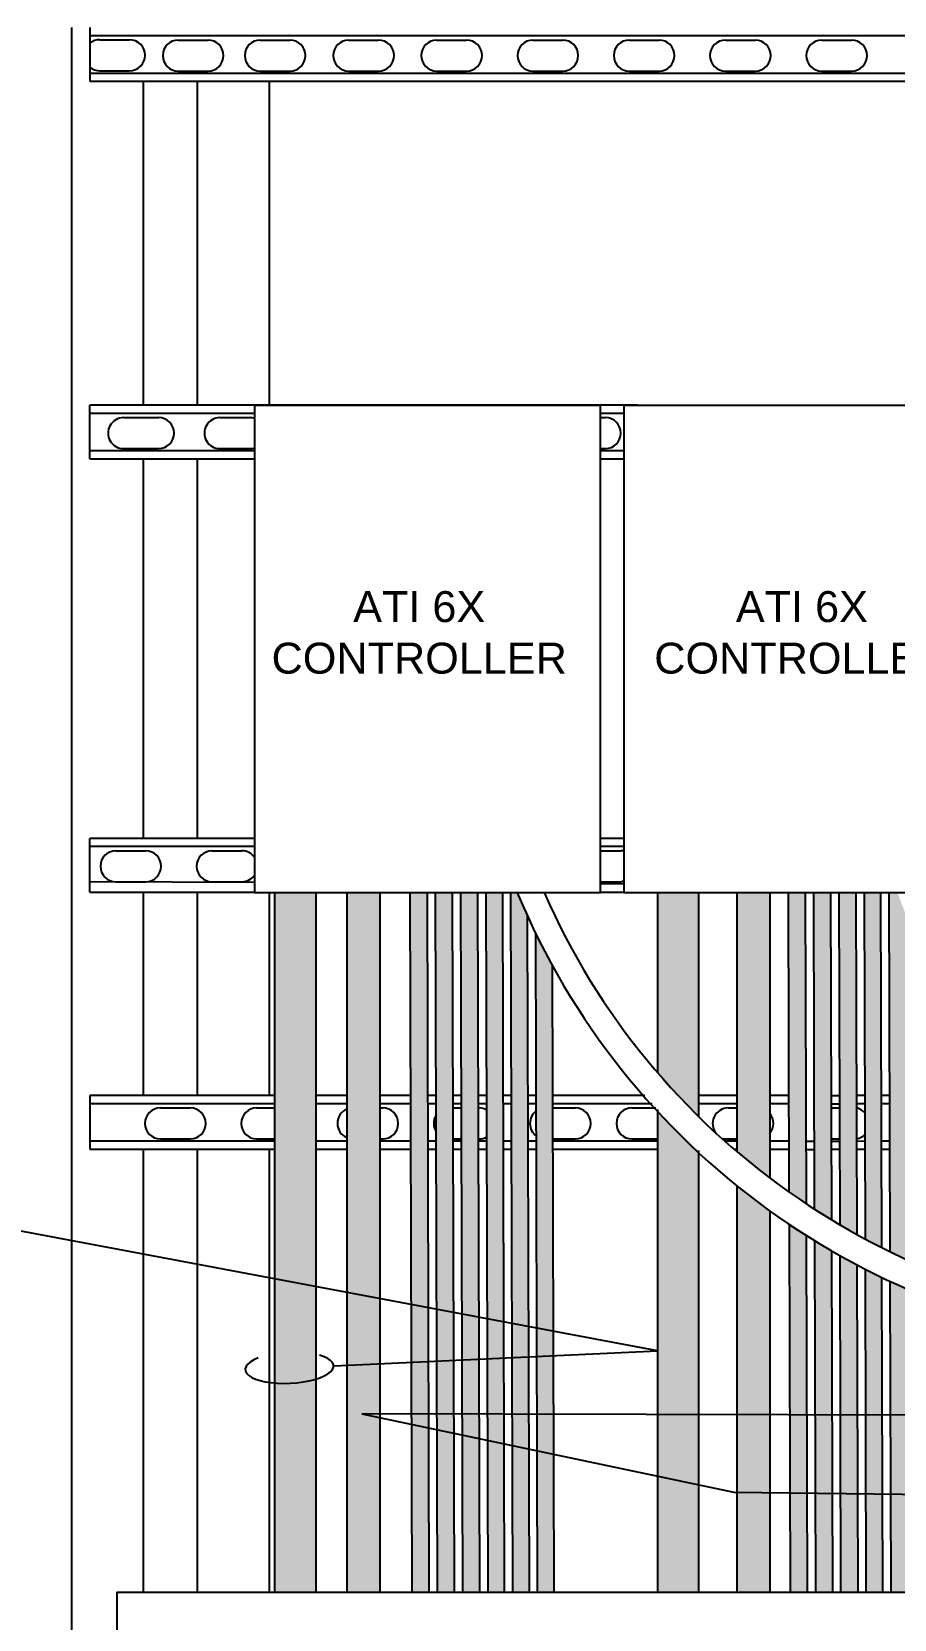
# Model space of a CAD drawing. Header units: feet. Extents: x -4 to 2246, y -9 to 1440.
# Drawn here: x 2136.63 to 2139.89, y 1383.1 to 1389.1 of the extents above; entities that cross this region are included whole.
import ezdxf
from ezdxf import colors
from ezdxf.entities.mleader import LeaderData, LeaderLine
from ezdxf.math import Vec2, Vec3

# ---------------------------------------------------------------- set-up
doc = ezdxf.new("R2010")
doc.units = ezdxf.units.FT
doc.header["$MEASUREMENT"] = 0
for name, color, linetype in [('9417_1-3$0$M25-UNISTRUT', 94, 'Continuous'), ('9417_1-3$0$UNISTRUT', 94, 'Continuous'), ('E-LV-EQUP', 211, 'Continuous'), ('E-POSTS', 4, 'Continuous'), ('EQUIPMENT_CON', 150, 'Continuous'), ('G-ANNO-TEXT', 1, 'Continuous')]:
    doc.layers.add(name, color=color, linetype=linetype)
doc.styles.add('NEI-A', font='arial.ttf')

# ---------------------------------------------------------------- blocks, each defined once
blk = doc.blocks.new('Equipment Callout Arrowhead .75')
at = {"color": 0}
blk.add_ellipse((-0.248, 0), major_axis=(0.743, 0), ratio=0.350959, start_param=-0.80282, end_param=3.944413, dxfattribs=at)

msp = doc.modelspace()

# ---------------------------------------------------------------- hatches: boundary and pattern name
at = {"transparency": 33554503}
h = msp.add_hatch(color=256, dxfattribs=at)
h.dxf.hatch_style = 1
edge = h.paths.add_edge_path()
edge.add_arc((2140.471438, 1386.16744), 1.850026, 230.4497157, 235.2926447, ccw=False)
edge.add_line((2139.293424, 1384.740947), (2139.293424, 1383.205156))
edge.add_line((2139.293424, 1383.205156), (2139.41806, 1383.205156))
edge.add_line((2139.41806, 1383.205156), (2139.41806, 1384.646587))
edge = h.paths.add_edge_path()
edge.add_arc((2141.646539, 1386.496354), 1.869832, 236.277062, 240.7565867, ccw=False)
edge.add_line((2140.608451, 1384.941155), (2140.608451, 1384.259006))
edge.add_arc((2141.058445, 1386.944468), 2.722903, 260.4875061, 263.1373714)
edge.add_line((2140.733087, 1384.241073), (2140.733087, 1384.864828))
edge = h.paths.add_edge_path()
edge.add_arc((2141.064966, 1386.960615), 2.84353, 260.7614578, 263.2975279, ccw=False)
edge.add_line((2140.608451, 1384.15397), (2140.608451, 1383.205156))
edge.add_line((2140.608451, 1383.205156), (2140.733087, 1383.205156))
edge.add_line((2140.733087, 1383.205156), (2140.733087, 1384.136519))
h.paths.add_polyline_path([(2141.274327, 1382.664216), (2141.025054, 1382.664216), (2141.025054, 1379.772967), (2141.274327, 1379.772967)])
h.paths.add_polyline_path([(2141.658221, 1382.664216), (2141.408948, 1382.664216), (2141.408948, 1379.772967), (2141.658221, 1379.772967)])
edge = h.paths.add_edge_path()
edge.add_arc((2141.120058, 1386.802366), 2.669779, 293.1867956, 296.1303163, ccw=False)
edge.add_line((2142.17123, 1384.348235), (2142.17123, 1383.205156))
edge.add_line((2142.17123, 1383.205156), (2142.295867, 1383.205156))
edge.add_line((2142.295867, 1383.205156), (2142.295867, 1384.405452))
edge = h.paths.add_edge_path()
edge.add_arc((2141.058445, 1386.944468), 2.81638, 319.6222499, 322.6465246, ccw=False)
edge.add_line((2143.203935, 1385.119949), (2143.208968, 1383.205156))
edge.add_line((2143.208968, 1383.205156), (2143.302719, 1383.205156))
edge.add_line((2143.302719, 1383.205156), (2143.297207, 1385.235684))
h.paths.add_polyline_path([(2143.015741, 1382.664501), (2142.922264, 1382.664501), (2142.927775, 1379.773252), (2143.021253, 1379.773252)])
h.paths.add_polyline_path([(2147.827128, 1385.503747), (2147.702605, 1385.503747), (2147.702492, 1383.205156), (2147.827128, 1383.205156)])
edge = h.paths.add_edge_path()
edge.add_arc((2141.630294, 1386.478468), 1.841052, 287.0867315, 291.1934197, ccw=False)
edge.add_line((2142.17123, 1384.718678), (2142.17123, 1384.45933))
edge.add_arc((2141.058445, 1386.944468), 2.722903, 294.1216956, 297.0295179)
edge.add_line((2142.295867, 1384.518981), (2142.295867, 1384.761935))
edge = h.paths.add_edge_path()
edge.add_arc((2141.569962, 1386.236591), 1.034564, 305.5336329, 314.5597939, ccw=False)
edge.add_line((2142.17123, 1385.394689), (2142.17123, 1384.816721))
edge.add_arc((2141.630294, 1386.478468), 1.747575, 288.0312269, 292.3866522)
edge.add_line((2142.295867, 1384.8626), (2142.295867, 1385.499445))
edge = h.paths.add_edge_path()
edge.add_arc((2141.073249, 1386.097274), 1.01029, 242.6087585, 250.3508243)
edge.add_line((2140.733529, 1385.145814), (2140.733087, 1384.978789))
edge.add_arc((2141.630294, 1386.478468), 1.747575, 234.2167222, 239.1093486, ccw=False)
edge.add_line((2140.608451, 1385.060775), (2140.608451, 1385.200252))
edge = h.paths.add_edge_path()
edge.add_line((2140.735644, 1385.945946), (2140.608451, 1385.945946))
edge.add_line((2140.608451, 1385.945946), (2140.608451, 1385.284654))
edge.add_arc((2141.069411, 1386.082335), 0.921292, 239.9774209, 248.6322812)
edge.add_line((2140.733736, 1385.224371), (2140.735644, 1385.945946))
edge = h.paths.add_edge_path()
edge.add_line((2139.149362, 1385.847656), (2138.993566, 1385.847656))
edge.add_line((2138.993566, 1385.847656), (2138.993566, 1385.16951))
edge.add_arc((2141.058445, 1386.944468), 2.722903, 220.6821718, 225.4830311)
edge.add_line((2139.149362, 1385.002921), (2139.149362, 1385.847656))
edge = h.paths.add_edge_path()
edge.add_line((2139.41806, 1385.847656), (2139.293424, 1385.847656))
edge.add_line((2139.293424, 1385.847656), (2139.293424, 1384.871089))
edge.add_arc((2141.058445, 1386.944468), 2.722903, 229.5929887, 232.9551713)
edge.add_line((2139.41806, 1384.771144), (2139.41806, 1385.847656))
h = msp.add_hatch(color=256, dxfattribs=at)
h.dxf.hatch_style = 1
h.paths.add_polyline_path([(2137.703687, 1382.664216), (2137.547891, 1382.664216), (2137.547891, 1379.772967), (2137.703687, 1379.772967)])
h.paths.add_polyline_path([(2139.149362, 1382.664216), (2138.993566, 1382.664216), (2138.993566, 1379.772967), (2139.149362, 1379.772967)])
edge = h.paths.add_edge_path()
edge.add_arc((2141.058445, 1386.944468), 2.81638, 222.8473988, 227.324149, ccw=False)
edge.add_line((2138.993566, 1385.029194), (2138.993566, 1383.205156))
edge.add_line((2138.993566, 1383.205156), (2139.149362, 1383.205156))
edge.add_line((2139.149362, 1383.205156), (2139.149362, 1384.873864))
h.paths.add_polyline_path([(2137.944999, 1385.847656), (2137.820362, 1385.847656), (2137.820362, 1383.205156), (2137.944999, 1383.205156)])
h.paths.add_polyline_path([(2137.703687, 1385.847656), (2137.547891, 1385.847656), (2137.547891, 1383.205156), (2137.703687, 1383.205156)])
h = msp.add_hatch(color=256, dxfattribs=at)
h.dxf.hatch_style = 1
h.paths.add_polyline_path([(2138.133368, 1382.664216), (2138.068899, 1382.664216), (2138.076747, 1379.772967), (2138.141216, 1379.772967)])
h.paths.add_polyline_path([(2138.228996, 1382.664216), (2138.164527, 1382.664216), (2138.172375, 1379.772967), (2138.236844, 1379.772967)])
h.paths.add_polyline_path([(2138.324625, 1382.664216), (2138.260156, 1382.664216), (2138.268004, 1379.772967), (2138.332473, 1379.772967)])
h.paths.add_polyline_path([(2138.418102, 1382.664216), (2138.355784, 1382.664216), (2138.363632, 1379.772967), (2138.425951, 1379.772967)])
h.paths.add_polyline_path([(2138.51158, 1382.664216), (2138.449262, 1382.664216), (2138.45711, 1379.772967), (2138.519428, 1379.772967)])
h.paths.add_polyline_path([(2138.605058, 1382.664216), (2138.542739, 1382.664216), (2138.550587, 1379.772967), (2138.612906, 1379.772967)])
edge = h.paths.add_edge_path()
edge.add_arc((2141.058445, 1386.944468), 2.81638, 206.3460734, 209.0860063, ccw=False)
edge.add_line((2138.534603, 1385.694581), (2138.541271, 1383.205156))
edge.add_line((2138.541271, 1383.205156), (2138.60359, 1383.205156))
edge.add_line((2138.60359, 1383.205156), (2138.597236, 1385.575363))
edge = h.paths.add_edge_path()
edge.add_arc((2141.194885, 1387.005456), 2.965817, 202.9782437, 204.8312866, ccw=False)
edge.add_line((2138.464396, 1385.847656), (2138.440613, 1385.847652))
edge.add_line((2138.440613, 1385.847652), (2138.447793, 1383.205156))
edge.add_line((2138.447793, 1383.205156), (2138.510112, 1383.205156))
edge.add_line((2138.510112, 1383.205156), (2138.503262, 1385.759968))
h.paths.add_polyline_path([(2138.409461, 1385.847656), (2138.347143, 1385.847656), (2138.354316, 1383.205156), (2138.416634, 1383.205156)])
h.paths.add_polyline_path([(2138.315983, 1385.847656), (2138.251514, 1385.847656), (2138.258687, 1383.205156), (2138.323156, 1383.205156)])
h.paths.add_polyline_path([(2138.220355, 1385.847656), (2138.155886, 1385.847656), (2138.163059, 1383.205156), (2138.227528, 1383.205156)])
h.paths.add_polyline_path([(2138.124727, 1385.847656), (2138.060258, 1385.847656), (2138.067431, 1383.205156), (2138.1319, 1383.205156)])
h = msp.add_hatch(color=256, dxfattribs=at)
h.dxf.hatch_style = 1
h.paths.add_polyline_path([(2139.562055, 1382.664216), (2139.497586, 1382.664216), (2139.505434, 1379.772967), (2139.569903, 1379.772967)])
h.paths.add_polyline_path([(2139.657683, 1382.664216), (2139.593214, 1382.664216), (2139.601062, 1379.772967), (2139.665531, 1379.772967)])
h.paths.add_polyline_path([(2139.753311, 1382.664216), (2139.688842, 1382.664216), (2139.69669, 1379.772967), (2139.761159, 1379.772967)])
h.paths.add_polyline_path([(2139.846789, 1382.664216), (2139.784471, 1382.664216), (2139.792319, 1379.772967), (2139.854637, 1379.772967)])
h.paths.add_polyline_path([(2139.940267, 1382.664216), (2139.877948, 1382.664216), (2139.885796, 1379.772967), (2139.948115, 1379.772967)])
h.paths.add_polyline_path([(2140.033744, 1382.664216), (2139.971426, 1382.664216), (2139.979274, 1379.772967), (2140.041593, 1379.772967)])
edge = h.paths.add_edge_path()
edge.add_arc((2141.05792, 1386.926821), 2.809086, 236.1289938, 237.7012333)
edge.add_line((2139.556929, 1384.552375), (2139.560586, 1383.205156))
edge.add_line((2139.560586, 1383.205156), (2139.496117, 1383.205156))
edge.add_line((2139.496117, 1383.205156), (2139.492346, 1384.594452))
edge = h.paths.add_edge_path()
edge.add_arc((2141.05792, 1386.926821), 2.809086, 238.4513026, 239.984406)
edge.add_line((2139.652715, 1384.494463), (2139.656215, 1383.205156))
edge.add_line((2139.656215, 1383.205156), (2139.591746, 1383.205156))
edge.add_line((2139.591746, 1383.205156), (2139.588141, 1384.532929))
edge = h.paths.add_edge_path()
edge.add_arc((2141.05792, 1386.926821), 2.809086, 240.7168336, 242.2158389)
edge.add_line((2139.748487, 1384.441595), (2139.751843, 1383.205156))
edge.add_line((2139.751843, 1383.205156), (2139.687374, 1383.205156))
edge.add_line((2139.687374, 1383.205156), (2139.683922, 1384.476699))
edge = h.paths.add_edge_path()
edge.add_arc((2141.05792, 1386.926821), 2.809086, 242.9328693, 244.3533641)
edge.add_line((2139.842092, 1384.394484), (2139.845321, 1383.205156))
edge.add_line((2139.845321, 1383.205156), (2139.783002, 1383.205156))
edge.add_line((2139.783002, 1383.205156), (2139.77969, 1384.425403))
edge = h.paths.add_edge_path()
edge.add_arc((2141.060111, 1386.943866), 2.724185, 244.1655589, 245.6161053)
edge.add_line((2139.935436, 1384.462679), (2139.931949, 1385.766519))
edge.add_arc((2143.327638, 1387.122349), 3.656361, 200.4031456, 201.7658327, ccw=False)
edge.add_line((2139.900666, 1385.847656), (2139.8693, 1385.847652))
edge.add_line((2139.8693, 1385.847652), (2139.872987, 1384.491944))
edge = h.paths.add_edge_path()
edge.add_arc((2141.05792, 1386.926821), 2.809086, 245.0572099, 246.4540215)
edge.add_line((2139.935733, 1384.35162), (2139.938798, 1383.205156))
edge.add_line((2139.938798, 1383.205156), (2139.87648, 1383.205156))
edge.add_line((2139.87648, 1383.205156), (2139.873292, 1384.37974))
edge = h.paths.add_edge_path()
edge.add_arc((2141.060111, 1386.943866), 2.724185, 246.3343414, 247.7593371)
edge.add_line((2140.029013, 1384.422354), (2140.025922, 1385.575363))
edge.add_arc((2142.487132, 1386.944468), 2.81638, 206.3460734, 209.0860063, ccw=False)
edge.add_line((2139.963289, 1385.694581), (2139.966626, 1384.448776))
edge = h.paths.add_edge_path()
edge.add_arc((2141.05792, 1386.926821), 2.809086, 247.1461593, 248.5201726)
edge.add_line((2140.029307, 1384.312835), (2140.032276, 1383.205156))
edge.add_line((2140.032276, 1383.205156), (2139.969958, 1383.205156))
edge.add_line((2139.969958, 1383.205156), (2139.966922, 1384.338252))
edge = h.paths.add_edge_path()
edge.add_line((2139.553413, 1385.847656), (2139.488944, 1385.847656))
edge.add_line((2139.488944, 1385.847656), (2139.492015, 1384.716253))
edge.add_arc((2141.060111, 1386.943866), 2.724185, 234.8569291, 236.5018048)
edge.add_line((2139.556604, 1384.672159), (2139.553413, 1385.847656))
edge = h.paths.add_edge_path()
edge.add_line((2139.649042, 1385.847656), (2139.584573, 1385.847656))
edge.add_line((2139.584573, 1385.847656), (2139.587819, 1384.651806))
edge.add_arc((2141.060111, 1386.943866), 2.724185, 237.2855566, 238.8857082)
edge.add_line((2139.652397, 1384.611587), (2139.649042, 1385.847656))
edge = h.paths.add_edge_path()
edge.add_line((2139.74467, 1385.847656), (2139.680201, 1385.847656))
edge.add_line((2139.680201, 1385.847656), (2139.683607, 1384.593032))
edge.add_arc((2141.060111, 1386.943866), 2.724185, 239.6493678, 241.2108028)
edge.add_line((2139.748175, 1384.556397), (2139.74467, 1385.847656))
edge = h.paths.add_edge_path()
edge.add_line((2139.838148, 1385.847656), (2139.775829, 1385.847656))
edge.add_line((2139.775829, 1385.847656), (2139.77938, 1384.539513))
edge.add_arc((2141.060111, 1386.943866), 2.724185, 241.9570297, 243.4341855)
edge.add_line((2139.841786, 1384.507297), (2139.838148, 1385.847656))

# ---------------------------------------------------------------- linework, layer by layer
at = {"layer": '9417_1-3$0$M25-UNISTRUT'}
for p, q in [((2140.196964, 1389.083521), (2136.85004, 1389.083521)), ((2138.91864, 1387.688625), (2136.85004, 1387.688625)), ((2137.472965, 1387.657466), (2136.85004, 1387.657466)), ((2136.85004, 1385.081633), (2136.85004, 1384.879099))]:
    msp.add_line(p, q, dxfattribs=at)
for points in [[(2136.849275, 1388.943305), (2140.196964, 1388.943305)], [(2136.85004, 1388.912146), (2140.196964, 1388.912146)], [(2137.255109, 1388.912146), (2137.255109, 1387.688625)], [(2138.868057, 1387.657466), (2138.777876, 1387.657466)], [(2136.85004, 1387.517249), (2137.472965, 1387.517249)], [(2138.777876, 1387.517249), (2138.868057, 1387.517249)], [(2136.85004, 1387.48609), (2137.472965, 1387.48609)], [(2137.255109, 1387.48609), (2137.255109, 1386.052771)], [(2138.777876, 1387.48609), (2138.868057, 1387.48609)], [(2137.472965, 1386.052771), (2136.85004, 1386.052771)], [(2137.472965, 1386.021612), (2136.85004, 1386.021612)], [(2138.868057, 1386.052771), (2138.777876, 1386.052771)], [(2138.868057, 1386.021612), (2138.777876, 1386.021612)], [(2136.85004, 1385.889766), (2137.472965, 1385.887574)], [(2136.85004, 1385.850236), (2137.472965, 1385.850236)], [(2137.255109, 1385.850236), (2137.255109, 1385.081633)], [(2138.777876, 1385.881809), (2138.868057, 1385.881576)], [(2138.777876, 1385.850236), (2138.868057, 1385.850236)], [(2137.547891, 1385.081633), (2136.85004, 1385.081633)], [(2137.547891, 1385.050474), (2136.85004, 1385.050474)], [(2137.820362, 1385.081633), (2137.703687, 1385.081633)], [(2137.820362, 1385.050474), (2137.703687, 1385.050474)], [(2138.062336, 1385.081909), (2137.944999, 1385.081633)], [(2138.062421, 1385.05075), (2137.944999, 1385.050474)], [(2138.157965, 1385.081633), (2138.126806, 1385.081633)], [(2138.15805, 1385.050474), (2138.126891, 1385.050474)], [(2138.253594, 1385.081633), (2138.222434, 1385.081633)], [(2138.253678, 1385.050474), (2138.222519, 1385.050474)], [(2138.349222, 1385.081633), (2138.318063, 1385.081633)], [(2138.349307, 1385.050474), (2138.318147, 1385.050474)], [(2138.4427, 1385.081633), (2138.411541, 1385.081633)], [(2138.442784, 1385.050474), (2138.411625, 1385.050474)], [(2138.536244, 1385.081633), (2138.505081, 1385.081633)], [(2138.536328, 1385.050474), (2138.505165, 1385.050474)], [(2138.946137, 1385.081633), (2138.598559, 1385.081633)], [(2138.97403, 1385.050474), (2138.598643, 1385.050474)], [(2139.293424, 1385.081633), (2139.149362, 1385.081633)], [(2139.293424, 1385.050474), (2139.149362, 1385.050474)], [(2139.491023, 1385.081831), (2139.41806, 1385.081633)], [(2139.491108, 1385.050605), (2139.41806, 1385.050474)], [(2139.777909, 1385.081672), (2139.74675, 1385.081587)], [(2139.777993, 1385.050513), (2139.746834, 1385.050649)], [(2139.871386, 1385.081672), (2139.840227, 1385.081587)], [(2139.871471, 1385.050428), (2139.840312, 1385.050344)], [(2136.85004, 1384.910258), (2137.547891, 1384.910258)], [(2136.85004, 1384.879099), (2137.547891, 1384.879099)], [(2137.255109, 1384.879099), (2137.255109, 1383.205156)], [(2137.703687, 1384.910258), (2137.820362, 1384.910258)], [(2137.703687, 1384.879099), (2137.820362, 1384.879099)], [(2137.944999, 1384.910258), (2138.062801, 1384.910578)], [(2137.944999, 1384.879099), (2138.062886, 1384.879419)], [(2138.127271, 1384.910258), (2138.158431, 1384.910258)], [(2138.127356, 1384.879099), (2138.158515, 1384.879099)], [(2138.2229, 1384.910258), (2138.254059, 1384.910258)], [(2138.222984, 1384.879099), (2138.254143, 1384.879099)], [(2138.318528, 1384.910258), (2138.349687, 1384.910258)], [(2138.318613, 1384.879099), (2138.349772, 1384.879099)], [(2138.412006, 1384.910258), (2138.443165, 1384.910258)], [(2138.41209, 1384.879099), (2138.44325, 1384.879099)], [(2138.50554, 1384.910258), (2138.536704, 1384.910258)], [(2138.505624, 1384.879099), (2138.536787, 1384.879099)], [(2138.599019, 1384.910258), (2138.993566, 1384.910258)], [(2138.599102, 1384.879099), (2138.993566, 1384.879099)], [(2139.24842, 1384.910258), (2139.293424, 1384.910258)], [(2139.284057, 1384.879099), (2139.293424, 1384.879099)], [(2139.41806, 1384.910258), (2139.491488, 1384.91039)], [(2139.41806, 1384.879099), (2139.491573, 1384.879231)], [(2139.55596, 1384.909355), (2139.587119, 1384.909439)], [(2139.556045, 1384.87828), (2139.587204, 1384.87828)], [(2139.651588, 1384.909614), (2139.682747, 1384.909699)], [(2139.651672, 1384.87854), (2139.682832, 1384.87854)], [(2139.747216, 1384.909874), (2139.778375, 1384.909958)], [(2139.7473, 1384.878799), (2139.778459, 1384.878799)], [(2139.840693, 1384.910128), (2139.871852, 1384.910212)], [(2139.840777, 1384.879053), (2139.871936, 1384.879053)]]:
    msp.add_lwpolyline(points, dxfattribs=at)
at = {"layer": '9417_1-3$0$UNISTRUT'}
for p, q in [((2136.85004, 1389.11468), (2136.85004, 1388.912146)), ((2136.886949, 1389.068888), (2136.999649, 1389.068888)), ((2137.183627, 1389.06782), (2137.296326, 1389.06782)), ((2137.493211, 1389.06782), (2137.60591, 1389.06782)), ((2137.827664, 1389.06782), (2137.940363, 1389.06782)), ((2138.160214, 1389.06782), (2138.272913, 1389.06782)), ((2138.523792, 1389.06782), (2138.636492, 1389.06782)), ((2138.887371, 1389.06782), (2139.000071, 1389.06782)), ((2139.25095, 1389.06782), (2139.36365, 1389.06782)), ((2139.614529, 1389.06782), (2139.727229, 1389.06782)), ((2136.886949, 1388.951924), (2136.999649, 1388.951924)), ((2137.183627, 1388.950856), (2137.296326, 1388.950856)), ((2137.493211, 1388.950856), (2137.60591, 1388.950856)), ((2137.827664, 1388.950856), (2137.940363, 1388.950856)), ((2138.160214, 1388.950856), (2138.272913, 1388.950856)), ((2138.523792, 1388.950856), (2138.636492, 1388.950856)), ((2138.887371, 1388.950856), (2139.000071, 1388.950856)), ((2139.25095, 1388.950856), (2139.36365, 1388.950856)), ((2139.614529, 1388.950856), (2139.727229, 1388.950856)), ((2137.052575, 1387.688625), (2137.052575, 1388.912146)), ((2136.85004, 1387.48609), (2136.85004, 1387.688625)), ((2136.977234, 1387.641765), (2137.109448, 1387.641765)), ((2137.340813, 1387.641765), (2137.453512, 1387.641765)), ((2138.777876, 1387.641765), (2138.797261, 1387.641765)), ((2136.977234, 1387.524801), (2137.109448, 1387.524801)), ((2137.340813, 1387.524801), (2137.453512, 1387.524801)), ((2138.777876, 1387.524801), (2138.797261, 1387.524801)), ((2137.052575, 1386.052771), (2137.052575, 1387.48609)), ((2136.85004, 1385.850236), (2136.85004, 1386.052771)), ((2136.947995, 1386.005911), (2137.060694, 1386.005911)), ((2137.311574, 1386.005911), (2137.424273, 1386.005911)), ((2138.777876, 1386.005911), (2138.857187, 1386.005911)), ((2136.947995, 1385.888947), (2137.060694, 1385.888947)), ((2137.311574, 1385.888947), (2137.424273, 1385.888947)), ((2138.777876, 1385.888947), (2138.857187, 1385.888947)), ((2137.052575, 1385.081633), (2137.052575, 1385.850236)), ((2139.651121, 1385.081633), (2139.682281, 1385.081412)), ((2139.651206, 1385.050474), (2139.682365, 1385.050253)), ((2137.116356, 1385.034773), (2137.229056, 1385.034773)), ((2137.479935, 1385.034773), (2137.547891, 1385.034773)), ((2137.944999, 1385.034773), (2137.956213, 1385.034773)), ((2138.222562, 1385.034773), (2138.253721, 1385.034773)), ((2138.31819, 1385.034773), (2138.319792, 1385.034773)), ((2138.598685, 1385.034773), (2138.683371, 1385.034773)), ((2138.89727, 1385.034773), (2138.988405, 1385.034773)), ((2139.260848, 1385.034773), (2139.293424, 1385.034773)), ((2139.651248, 1385.034846), (2139.682408, 1385.034625)), ((2137.052575, 1383.205156), (2137.052575, 1384.879099)), ((2137.116356, 1384.917809), (2137.229056, 1384.917809)), ((2137.479935, 1384.917809), (2137.547891, 1384.917809)), ((2137.944999, 1384.917809), (2137.956213, 1384.917809)), ((2138.222879, 1384.917809), (2138.254038, 1384.917809)), ((2138.318507, 1384.917809), (2138.319792, 1384.917809)), ((2138.598998, 1384.917809), (2138.683371, 1384.917809)), ((2138.89727, 1384.917809), (2138.993566, 1384.917809)), ((2139.239969, 1384.917809), (2139.293424, 1384.917809)), ((2139.651566, 1384.917577), (2139.682725, 1384.917662))]:
    msp.add_line(p, q, dxfattribs=at)
for centre, radius, start, end in [((2136.886949, 1389.010406), 0.058482, 90, 129.1319742), ((2136.999649, 1389.010406), 0.058482, 270, 90), ((2137.183627, 1389.009338), 0.058482, 90, 270), ((2137.296326, 1389.009338), 0.058482, 270, 90), ((2137.493211, 1389.009338), 0.058482, 90, 270), ((2137.60591, 1389.009338), 0.058482, 270, 90), ((2137.827664, 1389.009338), 0.058482, 90, 270), ((2137.940363, 1389.009338), 0.058482, 270, 90), ((2138.160214, 1389.009338), 0.058482, 90, 270), ((2138.272913, 1389.009338), 0.058482, 270, 90), ((2138.523792, 1389.009338), 0.058482, 90, 270), ((2138.636492, 1389.009338), 0.058482, 270, 90), ((2138.887371, 1389.009338), 0.058482, 90, 270), ((2139.000071, 1389.009338), 0.058482, 270, 90), ((2139.25095, 1389.009338), 0.058482, 90, 270), ((2139.36365, 1389.009338), 0.058482, 270, 90), ((2139.614529, 1389.009338), 0.058482, 90, 270), ((2139.727229, 1389.009338), 0.058482, 270, 90), ((2136.886949, 1389.010406), 0.058482, 230.8680258, 270), ((2136.977234, 1387.583283), 0.058482, 90, 270.0000011), ((2137.109448, 1387.583283), 0.058482, 270, 90), ((2137.340813, 1387.583283), 0.058482, 90, 270.0000011), ((2137.453512, 1387.583283), 0.058482, 70.5722464, 90), ((2138.797261, 1387.583283), 0.058482, 270, 90), ((2137.453512, 1387.583283), 0.058482, 270, 289.4277536), ((2136.947995, 1385.947429), 0.058482, 90, 270), ((2137.060694, 1385.947429), 0.058482, 270, 90), ((2137.311574, 1385.947429), 0.058482, 90, 270), ((2137.424273, 1385.947429), 0.058482, 33.6348288, 90), ((2138.857187, 1385.947429), 0.058482, 79.2875366, 90), ((2137.424273, 1385.947429), 0.058482, 270, 326.3651712), ((2138.839313, 1385.952831), 0.066211, 285.2326391, 295.7302698), ((2137.116356, 1384.976291), 0.058482, 90, 270), ((2137.229056, 1384.976291), 0.058482, 270, 90), ((2137.479935, 1384.976291), 0.058482, 90, 270), ((2137.843514, 1384.976291), 0.058482, 113.3202814, 246.6797186), ((2137.956213, 1384.976291), 0.058482, 270, 89.9999637), ((2138.207093, 1384.976291), 0.058482, 146.7867754, 213.5242753), ((2138.319792, 1384.976291), 0.058482, 59.6172089, 90), ((2138.570671, 1384.976291), 0.058482, 125.8751749, 234.431782), ((2138.683371, 1384.976291), 0.058482, 270, 90), ((2138.89727, 1384.976291), 0.058482, 90, 270), ((2139.260848, 1384.976291), 0.058482, 90, 220.3816112), ((2139.373548, 1384.976291), 0.058482, 319.5633217, 40.4366783), ((2139.732966, 1384.978424), 0.058066, 36.975714, 76.13902), ((2139.727719, 1384.990903), 0.075617, 284.9244544, 311.2050607), ((2138.319792, 1384.976291), 0.058482, 270, 300.6938419)]:
    msp.add_arc(centre, radius, start, end, dxfattribs=at)
at = {"layer": 'E-LV-EQUP'}
msp.add_lwpolyline([(2148.378444, 1383.205156), (2136.951323, 1383.205156), (2136.951323, 1382.664216), (2148.378444, 1382.664216)], dxfattribs=at)
at = {"layer": 'E-POSTS', "flags": 128}
for points in [[(2136.779932, 1389.11468), (2136.779932, 1378.951048)], [(2137.527751, 1388.912146), (2137.527751, 1387.688625)], [(2137.527751, 1385.847656), (2137.527751, 1385.081633)], [(2137.527751, 1384.881617), (2137.527751, 1383.205156)]]:
    msp.add_lwpolyline(points, dxfattribs=at)
at = {"layer": 'EQUIPMENT_CON', "color": 1}
for points in [[(2138.464396, 1385.847656, 0.61173417), (2143.450864, 1385.4555, 0.09929626), (2143.526725, 1385.784545), (2143.526425, 1386.392619)], [(2138.566728, 1385.846493, 0.60057562), (2143.362938, 1385.488472, 0.13157058), (2143.432073, 1385.792214), (2143.432948, 1386.392619)]]:
    msp.add_lwpolyline(points, format="xyb", dxfattribs=at)
for points in [[(2137.547891, 1385.847656), (2137.547891, 1383.205156)], [(2137.703687, 1385.847656), (2137.703687, 1383.205156)], [(2137.820362, 1385.847656), (2137.820362, 1383.205156)], [(2137.944999, 1385.847656), (2137.944999, 1383.205156)], [(2138.067431, 1383.205024), (2138.060258, 1385.847656)], [(2138.1319, 1383.205108), (2138.124727, 1385.847656)], [(2138.16306, 1383.204812), (2138.155886, 1385.847656)], [(2138.227529, 1383.204897), (2138.220355, 1385.847656)], [(2138.258688, 1383.205072), (2138.251514, 1385.847656)], [(2138.323156, 1383.205156), (2138.315983, 1385.847656)], [(2138.354316, 1383.205156), (2138.347143, 1385.847656)], [(2138.416634, 1383.205156), (2138.409461, 1385.847656)], [(2138.447793, 1383.205156), (2138.44062, 1385.847656)], [(2138.993566, 1385.847656), (2138.993566, 1385.16951)], [(2139.149362, 1385.847656), (2139.149362, 1385.002921)], [(2139.293424, 1385.847656), (2139.293424, 1384.871089)], [(2139.41806, 1385.847656), (2139.41806, 1384.771144)], [(2139.492015, 1384.716253), (2139.488944, 1385.847656)], [(2139.556604, 1384.672159), (2139.553413, 1385.847656)], [(2139.587819, 1384.651806), (2139.584573, 1385.847656)], [(2139.652397, 1384.611587), (2139.649042, 1385.847656)], [(2139.683607, 1384.593032), (2139.680201, 1385.847656)], [(2139.748175, 1384.556397), (2139.74467, 1385.847656)], [(2139.77938, 1384.539513), (2139.775829, 1385.847656)], [(2139.841786, 1384.507297), (2139.838148, 1385.847656)], [(2139.872987, 1384.491944), (2139.869307, 1385.847656)], [(2138.510112, 1383.205156), (2138.503262, 1385.759968)], [(2138.541271, 1383.205156), (2138.534603, 1385.694581)], [(2138.60359, 1383.205156), (2138.597236, 1385.575363)], [(2138.993566, 1385.029194), (2138.993566, 1383.205156)], [(2139.149362, 1384.873864), (2139.149362, 1383.205156)], [(2139.442998, 1384.753194), (2139.442998, 1384.752544)], [(2139.293424, 1384.740947), (2139.293424, 1383.205156)], [(2139.41806, 1384.646587), (2139.41806, 1383.205156)], [(2139.496118, 1383.205024), (2139.492346, 1384.594452)], [(2139.560586, 1383.205108), (2139.556929, 1384.552375)], [(2139.591746, 1383.204812), (2139.588141, 1384.532929)], [(2139.656215, 1383.204897), (2139.652715, 1384.494463)], [(2139.687374, 1383.205072), (2139.683922, 1384.476699)], [(2139.751843, 1383.205156), (2139.748487, 1384.441595)], [(2139.783002, 1383.205156), (2139.77969, 1384.425403)], [(2139.845321, 1383.205156), (2139.842092, 1384.394484)], [(2139.87648, 1383.205156), (2139.873292, 1384.37974)]]:
    msp.add_lwpolyline(points, dxfattribs=at)

# ---------------------------------------------------------------- texts
at = {"layer": 'G-ANNO-TEXT', "linetype": 'Continuous', "char_height": 0.11684671, "attachment_point": 5, "style": 'NEI-A', "bg_fill": 3, "box_fill_scale": 1.5, "bg_fill_color": 256, "bg_fill_transparency": 0}
for insert in [(2138.094024, 1386.82999), (2139.5397, 1386.82999)]:
    msp.add_mtext_dynamic_manual_height_columns('ATI 6X CONTROLLER', width=1.03008857, gutter_width=3.433777, heights=[0], dxfattribs=dict(at, insert=insert))

# ---------------------------------------------------------------- next in the draw order: linework, layer by layer
for points in [[(2137.472965, 1387.688625), (2138.777876, 1387.688625), (2138.777876, 1385.847656), (2137.472965, 1385.847656)], [(2138.868057, 1387.688625), (2140.166251, 1387.688625), (2140.166251, 1385.847656), (2138.868057, 1385.847656)]]:
    msp.add_lwpolyline(points, close=True)

# ---------------------------------------------------------------- next in the draw order: leaders
at = {"layer": 'G-ANNO-TEXT'}
ml = msp.add_multileader_mtext('Standard', dxfattribs=at)
ml.set_content('\\A1;1-1/4" TRACKER CONTROLLER POWER CABLE CONDUIT', color=256, style='NEI-A')
ml.set_leader_properties()
ml.set_arrow_properties(name='Equipment Callout Arrowhead .75')
ml.build(insert=Vec2(0, 0))
ml.multileader.update_dxf_attribs({"dogleg_length": 0.0625, "arrow_head_size": 0.225})
ctx = ml.context
ctx.base_point, ctx.char_height, ctx.arrow_head_size, ctx.landing_gap_size, ctx.plane_origin = Vec3(2134.382362, 1384.654212), 0.1, 0.225, 0.09, Vec3(2077.174627, 1320.996179)
notes = []
notes.append((ctx, [(0, (1, 1, 0), (2136.137482, 1384.654212), (-1, 0), 0.0625, [(0, [(2137.547891, 1384.051075), (2138.993566, 1384.117175)], 0, [])])]))
ctx.mtext.insert, ctx.mtext.width, ctx.mtext.flow_direction = Vec3(2134.472362, 1384.705064), 1.88409302, 5
ctx.mtext.has_bg_fill, ctx.mtext.bg_color, ctx.mtext.bg_scale_factor, ctx.mtext.bg_transparency, ctx.mtext.use_window_bg_color = 1, -1027028792, 1.5, 0, 1
ml = msp.add_multileader_mtext('Standard', dxfattribs=at)
ml.set_content('\\A1;1-1/2" 120VAC POWER CABLE CONDUIT', color=256, style='NEI-A')
ml.set_leader_properties()
ml.set_arrow_properties(name='Equipment Callout Arrowhead .75')
ml.build(insert=Vec2(0, 0))
ml.multileader.update_dxf_attribs({"dogleg_length": 0.0625, "arrow_head_size": 0.225})
ctx = ml.context
ctx.base_point, ctx.char_height, ctx.arrow_head_size, ctx.landing_gap_size, ctx.plane_origin = Vec3(2149.200456, 1382.955422), 0.1, 0.225, 0.09, Vec3(2086.255835, 1319.05425)
notes.append((ctx, [(1, (1, 1, 0), (2149.137956, 1382.955422), (1, 0), 0.0625, [(3, [(2140.612989, 1383.835153), (2142.175688, 1383.869081), (2137.877385, 1383.880086), (2139.282423, 1383.583501), (2147.755984, 1383.478273), (2147.755984, 1383.478273)], 0, [])])]))
ctx.mtext.insert, ctx.mtext.width, ctx.mtext.flow_direction = Vec3(2149.290456, 1383.006275), 1.63032895, 5
ctx.mtext.has_bg_fill, ctx.mtext.bg_color, ctx.mtext.bg_scale_factor, ctx.mtext.bg_transparency, ctx.mtext.use_window_bg_color = 1, -1027028792, 1.5, 0, 1
for ctx, leaders in notes:
    for number, flags, end, landing, length, lines in leaders:
        leader = LeaderData()
        leader.index, (leader.has_last_leader_line, leader.has_dogleg_vector, leader.attachment_direction) = number, flags
        leader.last_leader_point, leader.dogleg_vector, leader.dogleg_length = Vec3(end), Vec3(landing), length
        for number, points, colour, breaks in lines:
            line = LeaderLine()
            line.index, line.vertices, line.color, line.breaks = number, Vec3.list(points), colors.encode_raw_color(colour), breaks
            leader.lines.append(line)
        ctx.leaders.append(leader)

doc.saveas('drawing.dxf')
